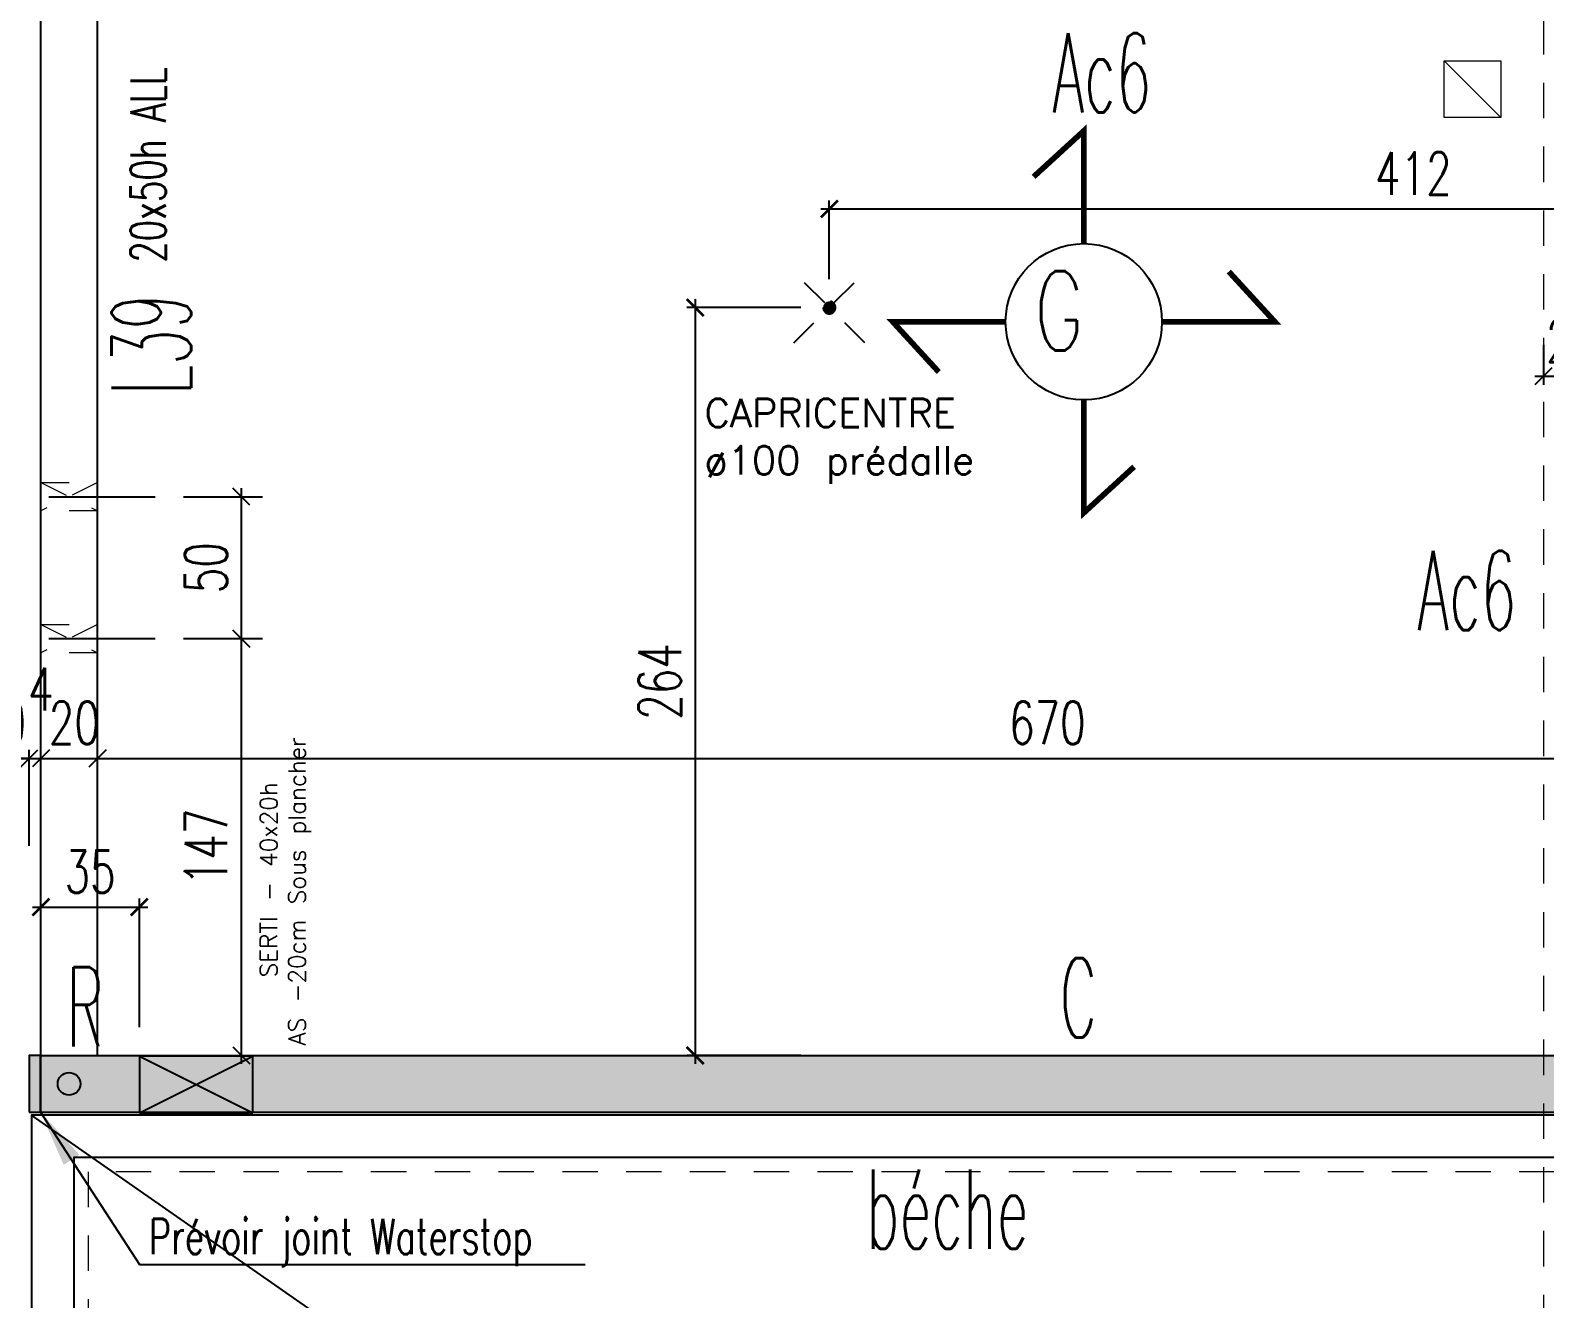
# Model space of a CAD drawing. Extents: x 308 to 787, y -199 to -146.
# Drawn here: x 403.97 to 409.31, y -177.74 to -173.26 of the extents above; entities that cross this region are included whole.
import ezdxf
from ezdxf.enums import TextEntityAlignment as Align

# ---------------------------------------------------------------- set-up
doc = ezdxf.new("R2010")
doc.units = 0
doc.header["$LTSCALE"] = 0.5
doc.header["$MEASUREMENT"] = 0
for name, pattern in [('AXES2', [1.125, 0.75, -0.125, 0.125, -0.125]), ('CACHE', [0.375, 0.25, -0.125]), ('CONTINU', [0]), ('DISCONTINU2', [0.375, 0.25, -0.125])]:
    doc.linetypes.add(name, pattern=pattern)
doc.layers.get('0').update_dxf_attribs({"linetype": 'CONTINUOUS'})
doc.layers.get('DEFPOINTS').update_dxf_attribs({"linetype": 'CONTINUOUS'})
doc.layers.add('00 - RESERVATIONS SPEC Plombier', color=90, linetype='CONTINUOUS', lineweight=20)
for name, color, linetype in [('_ SERTI RESERVATION', 210, 'CACHE'), ('AXES', 6, 'AXES2'), ('BET-TEXT', 52, 'CONTINUOUS'), ('COTATION', 7, 'CONTINUOUS'), ('ELFOATTR', 7, 'CONTINUOUS'), ('MURS', 3, 'CONTINUOUS'), ('PLANCHER', 7, 'CONTINUOUS'), ('POCHAGE', 254, 'CONTINUOUS'), ('POUTRES', 2, 'CONTINUOUS'), ('RAID', 1, 'CONTINUOUS'), ('RDC', 7, 'DISCONTINU2'), ('REPERAGE', 4, 'CONTINUOUS'), ('REPERE-CHAI', 4, 'CONTINUOUS'), ('REPERE-POT', 4, 'CONTINUOUS'), ('REPERE-POUT', 4, 'CONTINUOUS'), ('REPERE-RAID', 4, 'CONTINUOUS')]:
    doc.layers.add(name, color=color, linetype=linetype)
doc.styles.add('ROMANS8', font='romans.shx', dxfattribs={"width": 0.7})
doc.styles.get("Standard").update_dxf_attribs({"font": 'txt.shx'})
doc.dimstyles.new('COT50 cm', dxfattribs={"dimtxt": 0.15, "dimasz": 0.06, "dimexe": 0.03, "dimexo": 0.1, "dimgap": 0.05, "dimtad": 1, "dimdec": 0, "dimlfac": 100, "dimzin": 0, "dimdsep": 46, "dimtxsty": 'ROMANS8', "dimblk1": 'OBLIQUE', "dimblk2": 'OBLIQUE', "dimsah": 1, "dimcen": 0.03, "dimdle": 0.03, "dimclrt": 1, "dimadec": 0, "dimazin": 0, "dimtfac": 1, "dimtdec": 0, "dimtmove": 0, "dimatfit": 3, "dimfxl": 0, "dimtolj": 1, "dimtzin": 0, "dimlwd": -1, "dimlwe": -1, "dimarcsym": 0})

# ---------------------------------------------------------------- blocks, each defined once
blk = doc.blocks.new('_Oblique')
at = {"layer": 'COTATION', "color": 0, "lineweight": -2}
blk.add_line((-0.5, -0.5), (0.5, 0.5), dxfattribs=at)
blk = doc.blocks.new('*D505')
at = {"layer": 'COTATION', "color": 0, "transparency": 16777216}
for p, q in [((403.7669, -176.1401), (403.7669, -175.8013)), ((403.9696, -176.1401), (403.9696, -175.8013)), ((403.7369, -175.8313), (403.9996, -175.8313))]:
    blk.add_line(p, q, dxfattribs=at)
at = {"layer": 'DEFPOINTS', "color": 0, "transparency": 16777216}
for p in [(403.9696, -175.8313), (403.7669, -176.2401), (403.9696, -176.2401)]:
    blk.add_point(p, dxfattribs=at)
at = {"layer": 'COTATION', "color": 0, "transparency": 16777216, "xscale": 0.06, "yscale": 0.06, "zscale": 0.06, "rotation": 180}
blk.add_blockref('_Oblique', (403.7669, -175.8313), dxfattribs=at)
at = {"layer": 'COTATION', "color": 0, "transparency": 16777216, "xscale": 0.06, "yscale": 0.06, "zscale": 0.06}
blk.add_blockref('_Oblique', (403.9696, -175.8313), dxfattribs=at)
at = {"layer": 'COTATION', "color": 1, "transparency": 16777216, "insert": (403.8683, -175.7063), "char_height": 0.15, "attachment_point": 5, "style": 'ROMANS8'}
blk.add_mtext('\\A1;20', dxfattribs=at)
blk = doc.blocks.new('*D506')
at = {"layer": 'COTATION', "color": 0, "transparency": 16777216}
for p, q in [((403.9696, -176.1401), (403.9696, -175.8013)), ((404.0104, -176.1401), (404.0104, -175.8013)), ((403.9696, -175.8313), (403.9096, -175.8313)), ((403.9696, -175.8313), (404.0104, -175.8313)), ((404.0104, -175.8313), (404.0704, -175.8313))]:
    blk.add_line(p, q, dxfattribs=at)
at = {"layer": 'DEFPOINTS', "color": 0, "transparency": 16777216}
for p in [(404.0104, -175.8313), (403.9696, -176.2401), (404.0104, -176.2401)]:
    blk.add_point(p, dxfattribs=at)
at = {"layer": 'COTATION', "color": 0, "transparency": 16777216, "xscale": 0.06, "yscale": 0.06, "zscale": 0.06}
blk.add_blockref('_Oblique', (403.9696, -175.8313), dxfattribs=at)
at = {"layer": 'COTATION', "color": 0, "transparency": 16777216, "xscale": 0.06, "yscale": 0.06, "zscale": 0.06, "rotation": 180}
blk.add_blockref('_Oblique', (404.0104, -175.8313), dxfattribs=at)
at = {"layer": 'COTATION', "color": 1, "transparency": 16777216, "insert": (404.0103, -175.5872), "char_height": 0.15, "attachment_point": 5, "style": 'ROMANS8'}
blk.add_mtext('\\A1;4', dxfattribs=at)
blk = doc.blocks.new('*D507')
at = {"layer": 'COTATION', "color": 0, "transparency": 16777216}
for p, q in [((404.0104, -176.1401), (404.0104, -175.8013)), ((404.2103, -176.0829), (404.2103, -175.8013)), ((403.9804, -175.8313), (404.2403, -175.8313))]:
    blk.add_line(p, q, dxfattribs=at)
at = {"layer": 'DEFPOINTS', "color": 0, "transparency": 16777216}
for p in [(404.2103, -175.8313), (404.2103, -176.1829), (404.0104, -176.2401)]:
    blk.add_point(p, dxfattribs=at)
at = {"layer": 'COTATION', "color": 0, "transparency": 16777216, "xscale": 0.06, "yscale": 0.06, "zscale": 0.06, "rotation": 180}
blk.add_blockref('_Oblique', (404.0104, -175.8313), dxfattribs=at)
at = {"layer": 'COTATION', "color": 0, "transparency": 16777216, "xscale": 0.06, "yscale": 0.06, "zscale": 0.06}
blk.add_blockref('_Oblique', (404.2103, -175.8313), dxfattribs=at)
at = {"layer": 'COTATION', "color": 1, "transparency": 16777216, "insert": (404.1284, -175.7063), "char_height": 0.15, "attachment_point": 5, "style": 'ROMANS8'}
blk.add_mtext('\\A1;20', dxfattribs=at)
blk = doc.blocks.new('*D508')
at = {"layer": 'COTATION', "color": 0, "transparency": 16777216}
for p, q in [((404.2103, -176.0829), (404.2103, -175.8013)), ((410.9097, -176.1401), (410.9097, -175.8013)), ((404.1803, -175.8313), (410.9397, -175.8313))]:
    blk.add_line(p, q, dxfattribs=at)
at = {"layer": 'DEFPOINTS', "color": 0, "transparency": 16777216}
for p in [(410.9097, -175.8313), (404.2103, -176.1829), (410.9097, -176.2401)]:
    blk.add_point(p, dxfattribs=at)
at = {"layer": 'COTATION', "color": 0, "transparency": 16777216, "xscale": 0.06, "yscale": 0.06, "zscale": 0.06, "rotation": 180}
blk.add_blockref('_Oblique', (404.2103, -175.8313), dxfattribs=at)
at = {"layer": 'COTATION', "color": 0, "transparency": 16777216, "xscale": 0.06, "yscale": 0.06, "zscale": 0.06}
blk.add_blockref('_Oblique', (410.9097, -175.8313), dxfattribs=at)
at = {"layer": 'COTATION', "color": 1, "transparency": 16777216, "insert": (407.56, -175.7063), "char_height": 0.15, "attachment_point": 5, "style": 'ROMANS8'}
blk.add_mtext('\\A1;670', dxfattribs=at)
blk = doc.blocks.new('*D733')
at = {"layer": 'COTATION', "color": 0, "transparency": 16777216}
for p, q in [((409.3091, -174.373), (409.3091, -174.5135)), ((409.509, -174.373), (409.509, -174.5135)), ((409.2791, -174.4835), (409.539, -174.4835))]:
    blk.add_line(p, q, dxfattribs=at)
at = {"layer": 'DEFPOINTS', "color": 0, "transparency": 16777216}
for p in [(409.3091, -174.273), (409.509, -174.273), (409.509, -174.4835)]:
    blk.add_point(p, dxfattribs=at)
at = {"layer": 'COTATION', "color": 0, "transparency": 16777216, "xscale": 0.06, "yscale": 0.06, "zscale": 0.06, "rotation": 180}
blk.add_blockref('_Oblique', (409.3091, -174.4835), dxfattribs=at)
at = {"layer": 'COTATION', "color": 0, "transparency": 16777216, "xscale": 0.06, "yscale": 0.06, "zscale": 0.06}
blk.add_blockref('_Oblique', (409.509, -174.4835), dxfattribs=at)
at = {"layer": 'COTATION', "color": 1, "transparency": 16777216, "insert": (409.409, -174.3585), "char_height": 0.15, "attachment_point": 5, "style": 'ROMANS8'}
blk.add_mtext('\\A1;20', dxfattribs=at)
blk = doc.blocks.new('Ldouille')
h = blk.add_hatch(color=256)
h.dxf.hatch_style = 1
h.paths.add_polyline_path([(8.8, 0, 1), (-8.8, 0, 1)])
for p, q in [((-50, 50), (50, -50)), ((50, 50), (-50, -50))]:
    blk.add_line(p, q)
blk.add_circle((0, 0), 8.82)
at = {"layer": 'ELFOATTR', "flags": 11}
for tag, p in [('LUM', (45.3, -4.4, 0)), ('NOM', (45.3, -21.2, 0))]:
    blk.add_attdef(tag, p, '', height=10, dxfattribs=at)
blk = doc.blocks.new('_ArchTick')
at = {"color": 0, "linetype": 'ByBlock', "const_width": 0.15}
blk.add_lwpolyline([(-0.5, -0.5), (0.5, 0.5)], dxfattribs=at)
blk = doc.blocks.new('*D1127')
at = {"layer": '_ SERTI RESERVATION', "color": 0, "linetype": 'CONTINU', "transparency": 16777216}
for p, q in [((403.9804, -176.356), (404.3876, -176.356)), ((404.0104, -176.7795), (404.0104, -176.326)), ((404.3576, -176.7795), (404.3576, -176.326))]:
    blk.add_line(p, q, dxfattribs=at)
at = {"layer": 'DEFPOINTS', "color": 0, "linetype": 'CONTINU', "transparency": 16777216}
for p in [(404.3576, -176.356), (404.0104, -176.8795), (404.3576, -176.8795)]:
    blk.add_point(p, dxfattribs=at)
at = {"layer": '_ SERTI RESERVATION', "color": 0, "linetype": 'CONTINU', "transparency": 16777216, "xscale": 0.06, "yscale": 0.06, "zscale": 0.06, "rotation": 180}
blk.add_blockref('_ArchTick', (404.0104, -176.356), dxfattribs=at)
at = {"layer": '_ SERTI RESERVATION', "color": 0, "linetype": 'CONTINU', "transparency": 16777216, "xscale": 0.06, "yscale": 0.06, "zscale": 0.06}
blk.add_blockref('_ArchTick', (404.3576, -176.356), dxfattribs=at)
at = {"layer": '_ SERTI RESERVATION', "linetype": 'CONTINU', "transparency": 16777216, "insert": (404.184, -176.231), "char_height": 0.15, "attachment_point": 5, "style": 'ROMANS8'}
blk.add_mtext('\\A1;35', dxfattribs=at)
blk = doc.blocks.new('*D1128')
at = {"layer": '_ SERTI RESERVATION', "color": 0, "linetype": 'CONTINU', "transparency": 16777216}
for p, q in [((406.761, -173.8931), (410.9399, -173.8931)), ((406.791, -174.141), (406.791, -173.8631)), ((410.9099, -174.1529), (410.9099, -173.8631))]:
    blk.add_line(p, q, dxfattribs=at)
at = {"layer": 'DEFPOINTS', "color": 0, "linetype": 'CONTINU', "transparency": 16777216}
for p in [(410.9099, -173.8931), (406.791, -174.241), (410.9099, -174.2529)]:
    blk.add_point(p, dxfattribs=at)
at = {"layer": '_ SERTI RESERVATION', "color": 0, "linetype": 'CONTINU', "transparency": 16777216, "xscale": 0.06, "yscale": 0.06, "zscale": 0.06, "rotation": 180}
blk.add_blockref('_ArchTick', (406.791, -173.8931), dxfattribs=at)
at = {"layer": '_ SERTI RESERVATION', "color": 0, "linetype": 'CONTINU', "transparency": 16777216, "xscale": 0.06, "yscale": 0.06, "zscale": 0.06}
blk.add_blockref('_ArchTick', (410.9099, -173.8931), dxfattribs=at)
at = {"layer": '_ SERTI RESERVATION', "linetype": 'CONTINU', "transparency": 16777216, "insert": (408.8505, -173.7681), "char_height": 0.15, "attachment_point": 5, "style": 'ROMANS8'}
blk.add_mtext('\\A1;412', dxfattribs=at)
blk = doc.blocks.new('*D1129')
at = {"layer": '_ SERTI RESERVATION', "color": 0, "linetype": 'CONTINU', "transparency": 16777216}
for p, q in [((406.3179, -174.211), (406.3179, -176.9095)), ((406.691, -174.241), (406.2879, -174.241)), ((406.691, -176.8795), (406.2879, -176.8795))]:
    blk.add_line(p, q, dxfattribs=at)
at = {"layer": 'DEFPOINTS', "color": 0, "linetype": 'CONTINU', "transparency": 16777216}
for p in [(406.791, -174.241), (406.3179, -176.8795), (406.791, -176.8795)]:
    blk.add_point(p, dxfattribs=at)
at = {"layer": '_ SERTI RESERVATION', "color": 0, "linetype": 'CONTINU', "transparency": 16777216, "xscale": 0.06, "yscale": 0.06, "zscale": 0.06}
for p, rotation in [((406.3179, -174.241), 90), ((406.3179, -176.8795), 270)]:
    blk.add_blockref('_ArchTick', p, dxfattribs=dict(at, rotation=rotation))
at = {"layer": '_ SERTI RESERVATION', "linetype": 'CONTINU', "transparency": 16777216, "insert": (406.1929, -175.5603), "char_height": 0.15, "attachment_point": 5, "rotation": 90, "style": 'ROMANS8'}
blk.add_mtext('\\A1;264', dxfattribs=at)
blk = doc.blocks.new('*D1225')
at = {"layer": 'COTATION', "color": 0, "transparency": 16777216}
for p, q in [((404.7178, -176.9095), (404.7178, -175.3788)), ((404.6115, -175.4088), (404.7478, -175.4088)), ((404.6115, -176.8795), (404.7478, -176.8795))]:
    blk.add_line(p, q, dxfattribs=at)
at = {"layer": 'DEFPOINTS', "color": 0, "transparency": 16777216}
for p in [(404.5115, -175.4088), (404.7178, -175.4088), (404.5115, -176.8795)]:
    blk.add_point(p, dxfattribs=at)
at = {"layer": 'COTATION', "color": 0, "transparency": 16777216, "xscale": 0.06, "yscale": 0.06, "zscale": 0.06}
for p, rotation in [((404.7178, -175.4088), 90), ((404.7178, -176.8795), 270)]:
    blk.add_blockref('_Oblique', p, dxfattribs=dict(at, rotation=rotation))
at = {"layer": 'COTATION', "color": 1, "transparency": 16777216, "insert": (404.5928, -176.1441), "char_height": 0.15, "attachment_point": 5, "rotation": 90, "style": 'ROMANS8'}
blk.add_mtext('\\A1;147', dxfattribs=at)
blk = doc.blocks.new('*D1226')
at = {"layer": 'COTATION', "color": 0, "transparency": 16777216}
for p, q in [((404.5557, -174.9088), (404.7478, -174.9088)), ((404.7178, -175.4388), (404.7178, -174.8788)), ((404.6115, -175.4088), (404.7478, -175.4088))]:
    blk.add_line(p, q, dxfattribs=at)
at = {"layer": 'DEFPOINTS', "color": 0, "transparency": 16777216}
for p in [(404.4557, -174.9088), (404.7178, -174.9088), (404.5115, -175.4088)]:
    blk.add_point(p, dxfattribs=at)
at = {"layer": 'COTATION', "color": 0, "transparency": 16777216, "xscale": 0.06, "yscale": 0.06, "zscale": 0.06}
for p, rotation in [((404.7178, -174.9088), 90), ((404.7178, -175.4088), 270)]:
    blk.add_blockref('_Oblique', p, dxfattribs=dict(at, rotation=rotation))
at = {"layer": 'COTATION', "color": 1, "transparency": 16777216, "insert": (404.5928, -175.1588), "char_height": 0.15, "attachment_point": 5, "rotation": 90, "style": 'ROMANS8'}
blk.add_mtext('\\A1;50', dxfattribs=at)

msp = doc.modelspace()

# ---------------------------------------------------------------- hatches: boundary and pattern name
at = {"layer": '_ SERTI RESERVATION', "linetype": 'CONTINU'}
h = msp.add_hatch(color=6, dxfattribs=at)
h.dxf.hatch_style = 1
h.paths.add_polyline_path([(404.5576, -176.9822), (404.3576, -176.8822), (404.3576, -177.0822)])
h.paths.add_polyline_path([(404.7576, -176.8822), (404.5576, -176.9822), (404.7576, -177.0822)])
h = msp.add_hatch(color=6, dxfattribs=at)
h.dxf.hatch_style = 1
h.paths.add_polyline_path([(404.5576, -176.9822), (404.3576, -176.8822), (404.3576, -177.0822)])
h.paths.add_polyline_path([(404.7576, -176.8822), (404.5576, -176.9822), (404.7576, -177.0822)])
at = {"layer": 'POCHAGE'}
h = msp.add_hatch(color=256, dxfattribs=at)
h.dxf.hatch_style = 1
h.paths.add_polyline_path([(411.1099, -171.4263), (404.0096, -171.4263), (404.0096, -171.6263), (410.9099, -171.6263), (410.9099, -176.8795), (404.0115, -176.8795), (404.0115, -177.0795), (411.1099, -177.0795)])
msp.add_hatch(color=251, dxfattribs=at).paths.add_polyline_path([(403.9696, -177.0795), (404.0096, -177.0795), (404.0096, -176.8795), (403.9696, -176.8795)])
at = {"layer": 'RAID'}
msp.add_hatch(color=256, dxfattribs=at).paths.add_polyline_path([(404.0697, -176.9795, 1), (404.1497, -176.9795, 1)])

# ---------------------------------------------------------------- linework, layer by layer
at = {"layer": '00 - RESERVATIONS SPEC Plombier', "color": 100}
msp.add_line((408.9593, -173.3711), (409.1593, -173.5711), dxfattribs=at)
at = {"layer": '00 - RESERVATIONS SPEC Plombier', "color": 100, "linetype": 'DISCONTINU2', "ltscale": 0.5}
for p, q in [((404.2102, -174.8588), (404.0101, -174.9588)), ((404.0101, -174.8588), (404.2102, -174.9588)), ((404.2102, -175.3588), (404.0101, -175.4588)), ((404.0101, -175.3588), (404.2102, -175.4588))]:
    msp.add_line(p, q, dxfattribs=at)
at = {"layer": '00 - RESERVATIONS SPEC Plombier', "color": 100}
msp.add_lwpolyline([(408.9593, -173.3711), (409.1593, -173.3711), (409.1593, -173.5711), (408.9593, -173.5711)], close=True, dxfattribs=at)
at = {"layer": '00 - RESERVATIONS SPEC Plombier', "color": 100, "linetype": 'DISCONTINU2', "ltscale": 0.5}
for points in [[(404.0101, -174.8588), (404.2102, -174.8588), (404.2102, -174.9588), (404.0101, -174.9588)], [(404.0101, -175.3588), (404.2102, -175.3588), (404.2102, -175.4588), (404.0101, -175.4588)]]:
    msp.add_lwpolyline(points, close=True, dxfattribs=at)
at = {"layer": '_ SERTI RESERVATION', "linetype": 'CONTINU'}
for p, q in [((404.7576, -176.8822), (404.3576, -176.8822)), ((404.3576, -176.8822), (404.3576, -177.0822)), ((404.3576, -177.0822), (404.7576, -176.8822)), ((404.3576, -176.8822), (404.7576, -177.0822)), ((404.7576, -176.8822), (404.3576, -176.8822)), ((404.3576, -176.8822), (404.3576, -177.0822)), ((404.3576, -177.0822), (404.7576, -176.8822)), ((404.3576, -176.8822), (404.7576, -177.0822)), ((404.7576, -177.0822), (404.7576, -176.8822)), ((404.7576, -177.0822), (404.7576, -176.8822)), ((404.3576, -177.0822), (404.7576, -177.0822)), ((404.3576, -177.0822), (404.7576, -177.0822))]:
    msp.add_line(p, q, dxfattribs=at)
at = {"layer": 'AXES', "color": 1}
for p, q in [((403.3631, -174.9088), (404.7916, -174.9088)), ((403.3631, -175.4088), (404.7916, -175.4088))]:
    msp.add_line(p, q, dxfattribs=at)
at = {"layer": 'BET-TEXT', "color": 140}
msp.add_line((406.8451, -179.09), (403.977, -177.0895), dxfattribs=at)
at = {"layer": 'MURS'}
msp.add_line((404.0097, -176.8795), (410.9099, -176.8795), dxfattribs=at)
msp.add_lwpolyline([(404.0097, -177.0795), (411.1099, -177.0795), (411.1099, -171.4263), (404.0096, -171.4263), (404.0096, -171.6263), (410.9099, -171.6263), (410.9099, -176.8795)], dxfattribs=at)
at = {"layer": 'PLANCHER', "color": 1, "const_width": 0.02}
for points in [[(407.6885, -174.0157), (407.6885, -173.6177), (407.5113, -173.78)], [(407.9641, -174.2914), (408.3622, -174.2914), (408.1999, -174.1142)], [(407.4128, -174.2914), (407.0147, -174.2914), (407.177, -174.4686)], [(407.6885, -174.5671), (407.6885, -174.9652), (407.8657, -174.8029)]]:
    msp.add_lwpolyline(points, dxfattribs=at)
at = {"layer": 'PLANCHER', "color": 1}
msp.add_circle((407.6885, -174.2914), 0.2757, dxfattribs=at)
at = {"layer": 'POCHAGE', "color": 251}
msp.add_line((404.0097, -177.0795), (404.0097, -176.8795), dxfattribs=at)
msp.add_line((404.0097, -177.0795), (404.0097, -176.8795), dxfattribs=at)
msp.add_line((404.0097, -177.0795), (404.0097, -176.8795), dxfattribs=at)
msp.add_lwpolyline([(403.9696, -177.0795), (404.0096, -177.0795), (404.0096, -176.8795), (403.9696, -176.8795)], close=True, dxfattribs=at)
at = {"layer": 'POUTRES'}
for p, q in [((404.0104, -176.8795), (404.0098, -171.6263)), ((404.2104, -176.8795), (404.2098, -171.6263))]:
    msp.add_line(p, q, dxfattribs=at)
msp.add_lwpolyline([(405.5933, -182.289), (410.8995, -182.289), (410.8995, -182.289), (410.8994, -177.0895), (410.8994, -177.0895), (403.977, -177.0895), (403.977, -177.0895), (403.9756, -182.289), (405.5934, -182.289), (405.5933, -182.289)], dxfattribs=at)
msp.add_lwpolyline([(405.7434, -182.139), (410.7495, -182.139), (410.7494, -177.2395), (404.1269, -177.2395), (404.1257, -182.139), (405.7434, -182.139)], close=True, dxfattribs=at)
at = {"layer": 'RAID'}
msp.add_circle((404.1097, -176.9795), 0.04, dxfattribs=at)
at = {"layer": 'RDC', "linetype": 'CACHE', "lineweight": 15}
msp.add_lwpolyline([(404.0099, -171.6234), (404.0099, -173.2234), (409.3091, -173.2234), (409.3095, -182.089), (405.5713, -182.0884)], dxfattribs=at)
msp.add_lwpolyline([(405.7934, -182.089), (410.6995, -182.089), (410.6994, -177.2895), (404.1769, -177.2895), (404.1757, -182.089), (405.5713, -182.0902)], close=True, dxfattribs=at)

# ---------------------------------------------------------------- block references
at = {"layer": '_ SERTI RESERVATION', "xscale": -0.002500000019839044, "yscale": 0.002500000019839044, "zscale": 0.003999999999999999, "rotation": 180}
msp.add_blockref('Ldouille', (406.791, -174.241), dxfattribs=at)

# ---------------------------------------------------------------- texts
at = {"layer": '_ SERTI RESERVATION', "linetype": 'ByBlock', "insert": (406.3509, -174.563), "char_height": 0.1, "attachment_point": 1}
msp.add_mtext_dynamic_manual_height_columns('CAPRICENTRE\\Pø100 prédalle', width=1.472691, gutter_width=7.9227, heights=[0], dxfattribs=at)
at = {"layer": '_ SERTI RESERVATION', "linetype": 'ByBlock', "insert": (404.7837, -176.9493), "char_height": 0.06, "attachment_point": 1, "rotation": 90}
msp.add_mtext_dynamic_manual_height_columns('\\pi0.34531;SERTI - 40x20h\\P\\pi0.10531;AS -20cm Sous plancher', width=1.470611, gutter_width=1, heights=[0], dxfattribs=at)
at = {"layer": 'PLANCHER', "color": 1, "width": 0.7}
msp.add_text('G', height=0.28, dxfattribs=at).set_placement((407.6009, -174.2527), align=Align.MIDDLE)
at = {"layer": 'REPERAGE', "color": 1, "style": 'ROMANS8', "width": 0.7}
msp.add_text(' 20x50h ALL ', height=0.125, rotation=90, dxfattribs=at).set_placement((404.4512, -174.1424))
at = {"layer": 'REPERE-CHAI', "color": 4, "width": 0.519}
msp.add_text('C', height=0.28, dxfattribs=at).set_placement((407.604, -176.8159))
at = {"layer": 'REPERE-POT', "color": 1, "style": 'ROMANS8', "width": 0.7}
msp.add_text('Prévoir joint Waterstop', height=0.125, dxfattribs=at).set_placement((404.3911, -177.5807))
at = {"layer": 'REPERE-POUT', "width": 0.519}
for s, p in [('Ac6', (407.5775, -173.5527)), ('Ac6', (408.8646, -175.3794)), ('béche', (406.9204, -177.5615))]:
    msp.add_text(s, height=0.28, dxfattribs=at).set_placement(p)
msp.add_text('L39', height=0.28, rotation=90, dxfattribs=at).set_placement((404.5399, -174.549))
at = {"layer": 'REPERE-RAID', "color": 4, "width": 0.519}
msp.add_text('R', height=0.28, dxfattribs=at).set_placement((404.1006, -176.8474))

# ---------------------------------------------------------------- dimensions: what is measured, and where the dimension line sits
at = {"layer": '_ SERTI RESERVATION', "linetype": 'CONTINU'}
for base, p1, p2, picture, middle in [((410.9099, -173.8931), (406.791, -174.241), (410.9099, -174.2529), '*D1128', (408.8505, -173.7681)), ((404.3576, -176.356), (404.0104, -176.8795), (404.3576, -176.8795), '*D1127', (404.184, -176.231))]:
    dim = msp.add_linear_dim(base=base, p1=p1, p2=p2, dimstyle='COT50 cm', override={"dimblk": 'ArchTick', "dimsah": 0, "dimclrt": 256, "dimfxl": 3}, dxfattribs=at)
    dim.commit()
    dim.dimension.update_dxf_attribs({"geometry": picture, "text_midpoint": middle})
dim = msp.add_linear_dim(base=(406.3179, -176.8795), p1=(406.791, -174.241), p2=(406.791, -176.8795), angle=90, dimstyle='COT50 cm', override={"dimblk": 'ArchTick', "dimsah": 0, "dimclrt": 256, "dimfxl": 3}, dxfattribs=at)
dim.commit()
dim.dimension.update_dxf_attribs({"geometry": '*D1129', "text_midpoint": (406.1929, -175.5603)})
at = {"layer": 'COTATION'}
for base, p1, p2, picture, middle in [((409.509, -174.4835), (409.3091, -174.273), (409.509, -174.273), '*D733', (409.409, -174.4835)), ((404.0104, -175.8313), (403.9696, -176.2401), (404.0104, -176.2401), '*D506', (404.0103, -175.7122)), ((403.9696, -175.8313), (403.7669, -176.2401), (403.9696, -176.2401), '*D505', (403.8683, -175.8313)), ((404.2103, -175.8313), (404.0104, -176.2401), (404.2103, -176.1829), '*D507', (404.1284, -175.8313))]:
    dim = msp.add_linear_dim(base=base, p1=p1, p2=p2, dimstyle='COT50 cm', override={"dimtmove": 1}, dxfattribs=at)
    dim.commit()
    dim.dimension.update_dxf_attribs({"geometry": picture, "text_midpoint": middle, "dimtype": 160})
for base, p1, p2, picture, middle in [((404.7178, -174.9088), (404.5115, -175.4088), (404.4557, -174.9088), '*D1226', (404.5928, -175.1588)), ((404.7178, -175.4088), (404.5115, -176.8795), (404.5115, -175.4088), '*D1225', (404.5928, -176.1441))]:
    dim = msp.add_linear_dim(base=base, p1=p1, p2=p2, angle=90, dimstyle='COT50 cm', override={"dimtmove": 1}, dxfattribs=at)
    dim.commit()
    dim.dimension.update_dxf_attribs({"geometry": picture, "text_midpoint": middle})
dim = msp.add_linear_dim(base=(410.9097, -175.8313), p1=(404.2103, -176.1829), p2=(410.9097, -176.2401), dimstyle='COT50 cm', override={"dimtmove": 1}, dxfattribs=at)
dim.commit()
dim.dimension.update_dxf_attribs({"geometry": '*D508', "text_midpoint": (407.56, -175.7063)})

# ---------------------------------------------------------------- leaders
msp.add_leader([(404.0096, -177.0795), (404.3578, -177.6167), (405.9299, -177.6167)], dimstyle='COT50 cm', override={"dimasz": 0.2, "dimtad": 0, "dimfxl": 0.5, "dimfxlon": 1}, dxfattribs=at)

doc.saveas('drawing.dxf')
